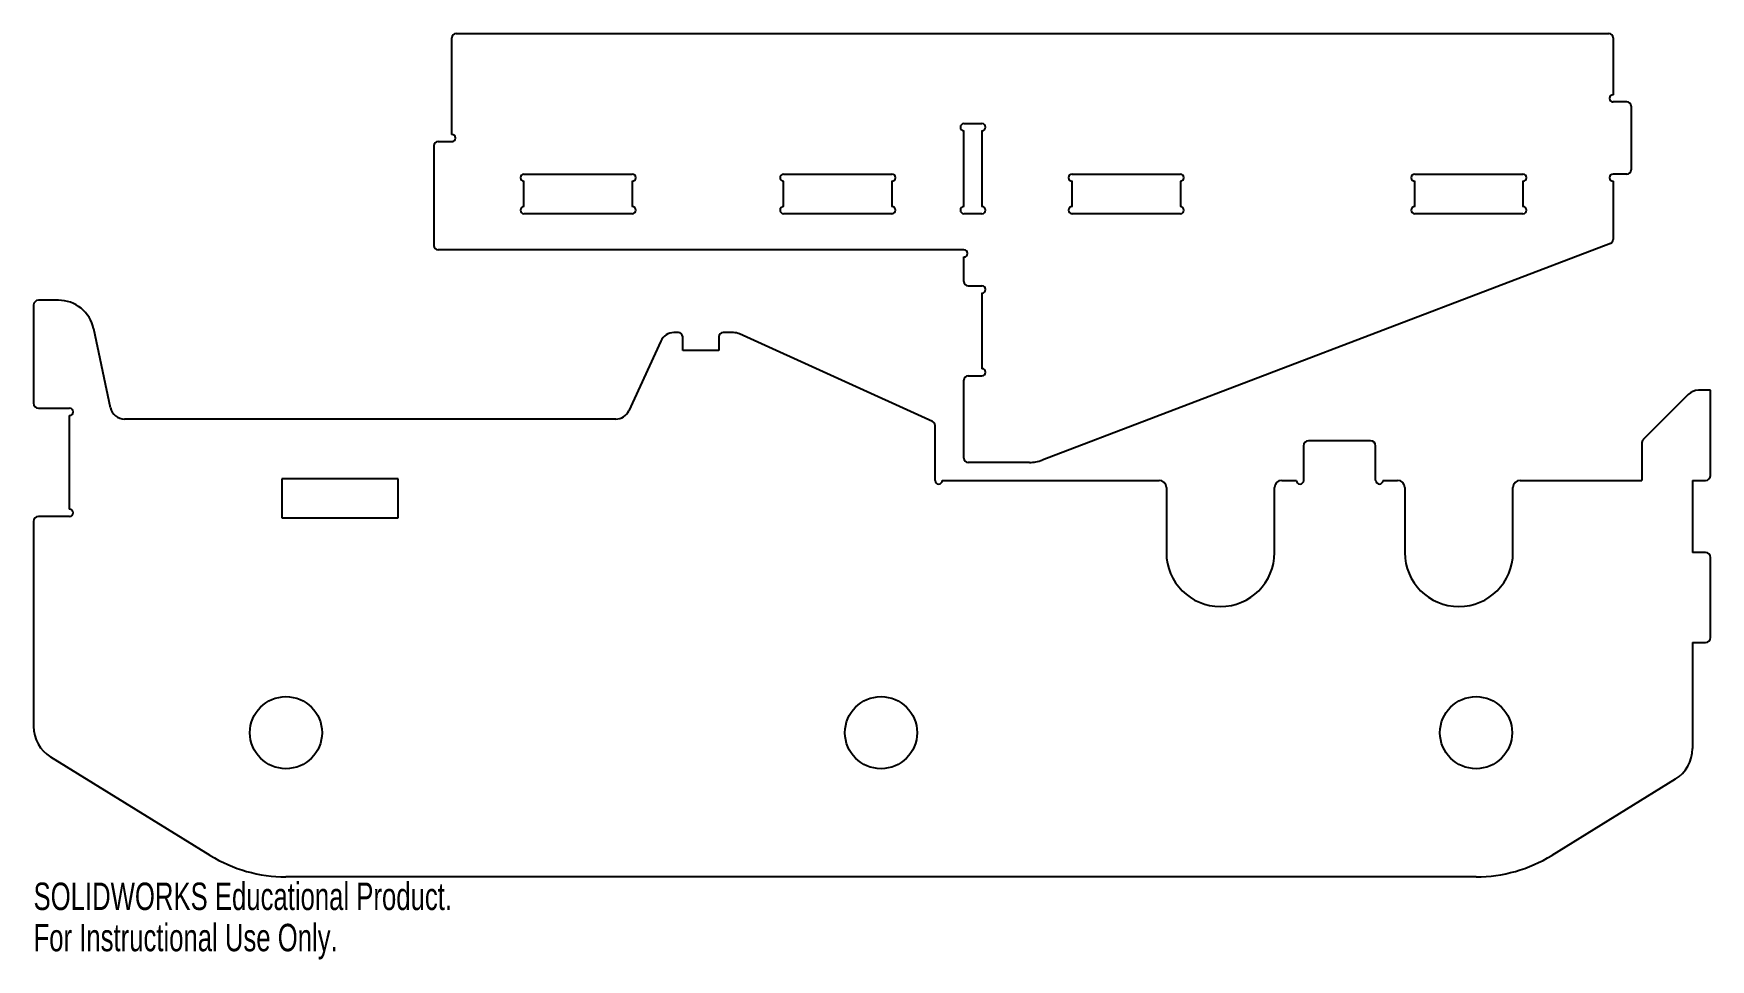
# Model space of a CAD drawing. Header units: inches. Extents: x 13.2 to 24.9, y 9.7 to 16.1.
import ezdxf

# ---------------------------------------------------------------- set-up
doc = ezdxf.new("R2010")
doc.units = ezdxf.units.IN
doc.header["$MEASUREMENT"] = 0
doc.styles.add('SLDTEXTSTYLE0', font='TXT', dxfattribs={"width": 0.7})

msp = doc.modelspace()

# ---------------------------------------------------------------- linework, layer by layer
at = {"color": 7, "linetype": 'Continuous', "lineweight": 25}
for p, q in [((16.125, 15.4), (16.125, 16.07)), ((16.155, 16.1), (24.145, 16.1)), ((24.175, 16.07), (24.175, 15.675)), ((24.27, 15.625), (24.175, 15.625)), ((24.3, 15.595), (24.3, 15.155)), ((19.675, 15.475), (19.8, 15.475)), ((16.03, 15.35), (16.125, 15.35)), ((19.675, 14.9), (19.675, 15.425)), ((19.8, 15.425), (19.8, 14.9)), ((16, 15.32), (16, 14.63)), ((16.625, 15.125), (17.375, 15.125)), ((18.425, 15.125), (19.175, 15.125)), ((20.425, 15.125), (21.175, 15.125)), ((22.8, 15.125), (23.55, 15.125)), ((24.27, 15.125), (24.175, 15.125)), ((16.625, 14.9), (16.625, 15.075)), ((17.375, 15.075), (17.375, 14.9)), ((18.425, 14.9), (18.425, 15.075)), ((19.175, 15.075), (19.175, 14.9)), ((20.425, 14.9), (20.425, 15.075)), ((21.175, 15.075), (21.175, 14.9)), ((22.8, 14.9), (22.8, 15.075)), ((23.55, 15.075), (23.55, 14.9)), ((24.175, 15.075), (24.175, 14.671)), ((17.375, 14.85), (16.625, 14.85)), ((19.175, 14.85), (18.425, 14.85)), ((19.8, 14.85), (19.675, 14.85)), ((21.175, 14.85), (20.425, 14.85)), ((23.55, 14.85), (22.8, 14.85)), ((19.675, 14.6), (16.03, 14.6)), ((19.675, 14.38), (19.675, 14.55)), ((24.156, 14.643), (20.218, 13.141)), ((19.705, 14.35), (19.8, 14.35)), ((19.8, 14.3), (19.8, 13.775)), ((13.225, 14.215), (13.225, 13.535)), ((13.397, 14.25), (13.26, 14.25)), ((13.758, 13.504), (13.642, 14.052)), ((17.573, 13.967), (17.352, 13.483)), ((17.695, 14.025), (17.664, 14.025)), ((17.725, 13.9), (17.725, 13.995)), ((17.975, 13.995), (17.975, 13.9)), ((18.078, 14.025), (18.005, 14.025)), ((19.457, 13.408), (18.12, 14.016)), ((17.975, 13.9), (17.725, 13.9)), ((19.705, 13.725), (19.8, 13.725)), ((19.675, 13.155), (19.675, 13.695)), ((24.85, 13.625), (24.766, 13.625)), ((24.85, 13.035), (24.85, 13.625)), ((13.26, 13.5), (13.475, 13.5)), ((24.696, 13.596), (24.384, 13.284)), ((13.475, 12.8), (13.475, 13.45)), ((17.261, 13.425), (13.856, 13.425)), ((19.475, 13), (19.475, 13.381)), ((22.494, 13.275), (22.064, 13.275)), ((24.375, 13.263), (24.375, 13)), ((22.029, 13.24), (22.029, 13)), ((22.529, 13), (22.529, 13.24)), ((20.129, 13.125), (19.705, 13.125)), ((15.752, 13.01), (14.947, 13.01)), ((14.947, 13.01), (14.947, 12.74)), ((15.752, 12.74), (15.752, 13.01)), ((19.525, 13), (21.028, 13)), ((21.078, 12.95), (21.078, 12.5)), ((21.828, 12.5), (21.828, 12.95)), ((21.878, 13), (21.98, 13)), ((22.579, 13), (22.681, 13)), ((22.731, 12.95), (22.731, 12.5)), ((23.481, 12.5), (23.481, 12.95)), ((23.531, 13), (24.375, 13)), ((24.725, 13), (24.815, 13)), ((24.725, 13), (24.725, 12.5)), ((13.225, 12.715), (13.225, 11.294)), ((13.475, 12.75), (13.26, 12.75)), ((14.947, 12.74), (15.752, 12.74)), ((24.815, 12.5), (24.725, 12.5)), ((24.85, 11.91), (24.85, 12.465)), ((24.725, 11.875), (24.815, 11.875)), ((24.725, 11.875), (24.725, 11.14)), ((14.45, 10.399), (13.344, 11.081)), ((24.606, 10.927), (23.75, 10.399)), ((23.225, 10.25), (14.975, 10.25))]:
    msp.add_line(p, q, dxfattribs=at)
for centre in [(14.975, 11.25), (19.1, 11.25), (23.225, 11.25)]:
    msp.add_circle(centre, 0.25, dxfattribs=at)
for centre, radius, start, end in [((16.155, 16.07), 0.03, 90, 180), ((24.145, 16.07), 0.03, 0, 90), ((24.175, 15.65), 0.025, 90, 270), ((24.27, 15.595), 0.03, 360, 90), ((19.675, 15.45), 0.025, 90, 270), ((19.8, 15.45), 0.025, 270, 90), ((16.03, 15.32), 0.03, 90, 180), ((16.125, 15.375), 0.025, 270, 90), ((16.625, 15.1), 0.025, 90, 270), ((17.375, 15.1), 0.025, 270, 90), ((18.425, 15.1), 0.025, 90, 270), ((19.175, 15.1), 0.025, 270, 90), ((20.425, 15.1), 0.025, 90, 270), ((21.175, 15.1), 0.025, 270, 90), ((22.8, 15.1), 0.025, 90, 270), ((23.55, 15.1), 0.025, 270, 90), ((24.175, 15.1), 0.025, 90, 270), ((24.27, 15.155), 0.03, 270, 360), ((16.625, 14.875), 0.025, 90, 270), ((17.375, 14.875), 0.025, 270, 90), ((18.425, 14.875), 0.025, 90, 270), ((19.175, 14.875), 0.025, 270, 90), ((19.675, 14.875), 0.025, 90, 270), ((19.8, 14.875), 0.025, 270, 90), ((20.425, 14.875), 0.025, 90, 270), ((21.175, 14.875), 0.025, 270, 90), ((22.8, 14.875), 0.025, 90, 270), ((23.55, 14.875), 0.025, 270, 90), ((24.145, 14.671), 0.03, 290.8693, 0), ((16.03, 14.63), 0.03, 180, 270), ((19.675, 14.575), 0.025, 270, 90), ((19.705, 14.38), 0.03, 180, 270), ((19.8, 14.325), 0.025, 270, 90), ((13.26, 14.215), 0.035, 90, 180), ((13.397, 14), 0.25, 11.9761, 90), ((17.664, 13.925), 0.1, 90, 155.3764), ((17.695, 13.995), 0.03, 0, 90), ((18.005, 13.995), 0.03, 90, 180), ((18.078, 13.925), 0.1, 65.556, 90), ((19.705, 13.695), 0.03, 90, 180), ((19.8, 13.75), 0.025, 270, 90), ((24.766, 13.525), 0.1, 90, 135), ((13.26, 13.535), 0.035, 180, 270), ((13.475, 13.475), 0.025, 270, 90), ((13.856, 13.525), 0.1, 191.9761, 270), ((17.261, 13.525), 0.1, 270, 335.3764), ((19.445, 13.381), 0.03, 0, 65.556), ((22.064, 13.24), 0.035, 90, 180), ((22.494, 13.24), 0.035, 360, 90), ((24.405, 13.263), 0.03, 135, 180), ((19.705, 13.155), 0.03, 180, 270), ((20.129, 13.375), 0.25, 270, 290.8693), ((24.815, 13.035), 0.035, 270, 0), ((19.5, 13), 0.025, 180, 0), ((21.028, 12.95), 0.05, 0, 90), ((21.878, 12.95), 0.05, 90, 180), ((22.005, 13), 0.025, 180, 360), ((22.555, 13), 0.025, 180, 360), ((22.681, 12.95), 0.05, 360, 90), ((23.531, 12.95), 0.05, 90, 180), ((13.475, 12.775), 0.025, 270, 90), ((13.26, 12.715), 0.035, 90, 180), ((21.453, 12.5), 0.375, 180, 0), ((23.106, 12.5), 0.375, 180, 0), ((24.815, 12.465), 0.035, 360, 90), ((24.815, 11.91), 0.035, 270, 0), ((13.475, 11.294), 0.25, 180, 238.3455), ((24.475, 11.14), 0.25, 301.6545, 0), ((14.975, 11.25), 1, 238.3455, 270), ((23.225, 11.25), 1, 270, 301.6545)]:
    msp.add_arc(centre, radius, start, end, dxfattribs=at)

# ---------------------------------------------------------------- texts
at = {"color": 7, "linetype": 'Continuous', "char_height": 0.1903, "attachment_point": 1, "style": 'SLDTEXTSTYLE0'}
for s, insert in [('SOLIDWORKS Educational Product.', (13.225, 10.21)), ('For Instructional Use Only.', (13.225, 9.924))]:
    msp.add_mtext(s, dxfattribs=dict(at, insert=insert))

doc.saveas('drawing.dxf')
